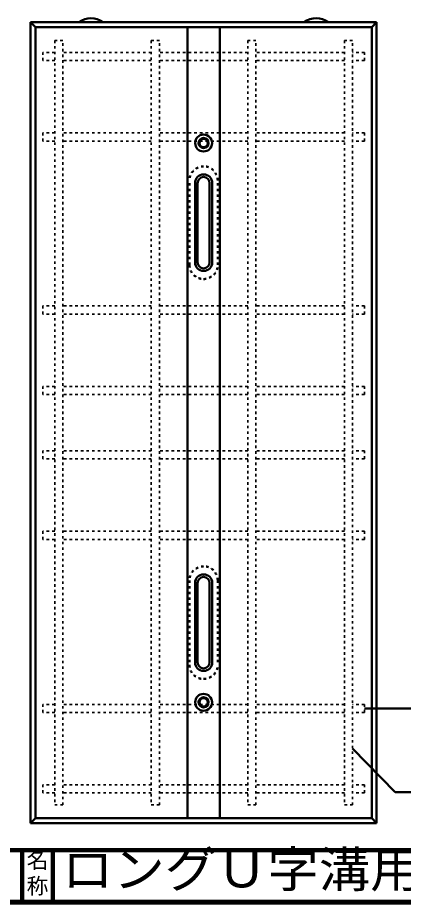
# Model space of a CAD drawing. Units: millimetres, scale not verified. Extents: x 100 to 4105, y 100 to 2870.
# Drawn here: x 1317 to 2065, y 100 to 1821 of the extents above; entities that cross this region are included whole.
import ezdxf
from ezdxf.enums import TextEntityAlignment as Align

# ---------------------------------------------------------------- set-up
doc = ezdxf.new("R2010")
doc.units = ezdxf.units.MM
doc.header["$LTSCALE"] = 5
doc.linetypes.add('USER2', pattern=[2.2, 1, -1.2])
doc.layers.add('V-nasSTD', color=7, linetype='Continuous', lineweight=50)
doc.styles.add('ＭＳ ゴシック', font='')
doc.styles.get('ＭＳ ゴシック').set_extended_font_data('MS Gothic')

msp = doc.modelspace()

# ---------------------------------------------------------------- linework, layer by layer
at = {"layer": 'V-nasSTD'}
for p, q in [((1341.611, 1812.413), (1341.611, 257.725)), ((2013.486, 1812.413), (1341.611, 1812.413)), ((1341.611, 1812.413), (1350.986, 1803.038)), ((2013.486, 1812.413), (2004.111, 1803.038)), ((2013.486, 257.725), (2013.486, 1812.413)), ((2004.111, 1803.038), (1350.986, 1803.038)), ((1350.986, 1803.038), (1350.986, 267.1)), ((1646.299, 267.1), (1646.299, 1803.038)), ((1708.799, 267.1), (1708.799, 1803.038)), ((2004.111, 267.1), (2004.111, 1803.038)), ((1660.83, 1500.381), (1660.83, 1346.319)), ((1665.83, 1500.381), (1665.83, 1346.319)), ((1689.267, 1346.319), (1689.267, 1500.381)), ((1694.267, 1346.319), (1694.267, 1500.381)), ((1660.83, 569.756), (1660.83, 723.819)), ((1665.83, 569.756), (1665.83, 723.819)), ((1689.267, 723.819), (1689.267, 569.756)), ((1694.267, 723.819), (1694.267, 569.756)), ((2310.049, 480.381), (1990.049, 480.381)), ((1966.611, 402.256), (2049.464, 317.404)), ((2049.464, 317.404), (2310.049, 317.404)), ((1341.611, 257.725), (1350.986, 267.1)), ((1350.986, 267.1), (2004.111, 267.1)), ((2013.486, 257.725), (2004.111, 267.1)), ((1341.611, 257.725), (2013.486, 257.725))]:
    msp.add_line(p, q, dxfattribs=at)
at = {"layer": 'V-nasSTD', "linetype": 'USER2', "lineweight": 35}
for p, q in [((1404.111, 1777.256), (1388.486, 1777.256)), ((1388.486, 1777.256), (1388.486, 292.881)), ((1404.111, 292.881), (1404.111, 1777.256)), ((1591.611, 1777.256), (1575.986, 1777.256)), ((1575.986, 1777.256), (1575.986, 292.881)), ((1591.611, 292.881), (1591.611, 1777.256)), ((1779.111, 1777.256), (1763.486, 1777.256)), ((1763.486, 1777.256), (1763.486, 292.881)), ((1779.111, 292.881), (1779.111, 1777.256)), ((1966.611, 1777.256), (1950.986, 1777.256)), ((1950.986, 1777.256), (1950.986, 292.881)), ((1966.611, 292.881), (1966.611, 1777.256)), ((1365.049, 1738.194), (1365.049, 1753.819)), ((1388.486, 1753.819), (1365.049, 1753.819)), ((1575.986, 1753.819), (1404.111, 1753.819)), ((1763.486, 1753.819), (1591.611, 1753.819)), ((1950.986, 1753.819), (1779.111, 1753.819)), ((1990.049, 1753.819), (1966.611, 1753.819)), ((1990.049, 1738.194), (1990.049, 1753.819)), ((1388.486, 1738.194), (1365.049, 1738.194)), ((1575.986, 1738.194), (1404.111, 1738.194)), ((1763.486, 1738.194), (1591.611, 1738.194)), ((1950.986, 1738.194), (1779.111, 1738.194)), ((1990.049, 1738.194), (1966.611, 1738.194)), ((1365.049, 1581.944), (1365.049, 1597.569)), ((1388.486, 1597.569), (1365.049, 1597.569)), ((1575.986, 1597.569), (1404.111, 1597.569)), ((1763.486, 1597.569), (1591.611, 1597.569)), ((1950.986, 1597.569), (1779.111, 1597.569)), ((1990.049, 1597.569), (1966.611, 1597.569)), ((1990.049, 1581.944), (1990.049, 1597.569)), ((1388.486, 1581.944), (1365.049, 1581.944)), ((1575.986, 1581.944), (1404.111, 1581.944)), ((1763.486, 1581.944), (1591.611, 1581.944)), ((1950.986, 1581.944), (1779.111, 1581.944)), ((1990.049, 1581.944), (1966.611, 1581.944)), ((1365.049, 1246.006), (1365.049, 1261.631)), ((1388.486, 1261.631), (1365.049, 1261.631)), ((1575.986, 1261.631), (1404.111, 1261.631)), ((1763.486, 1261.631), (1591.611, 1261.631)), ((1950.986, 1261.631), (1779.111, 1261.631)), ((1990.049, 1261.631), (1966.611, 1261.631)), ((1990.049, 1246.006), (1990.049, 1261.631)), ((1388.486, 1246.006), (1365.049, 1246.006)), ((1575.986, 1246.006), (1404.111, 1246.006)), ((1763.486, 1246.006), (1591.611, 1246.006)), ((1950.986, 1246.006), (1779.111, 1246.006)), ((1990.049, 1246.006), (1966.611, 1246.006)), ((1365.049, 1089.756), (1365.049, 1105.381)), ((1388.486, 1105.381), (1365.049, 1105.381)), ((1575.986, 1105.381), (1404.111, 1105.381)), ((1763.486, 1105.381), (1591.611, 1105.381)), ((1950.986, 1105.381), (1779.111, 1105.381)), ((1990.049, 1105.381), (1966.611, 1105.381)), ((1990.049, 1089.756), (1990.049, 1105.381)), ((1388.486, 1089.756), (1365.049, 1089.756)), ((1575.986, 1089.756), (1404.111, 1089.756)), ((1763.486, 1089.756), (1591.611, 1089.756)), ((1950.986, 1089.756), (1779.111, 1089.756)), ((1990.049, 1089.756), (1966.611, 1089.756)), ((1365.049, 964.756), (1365.049, 980.381)), ((1388.486, 980.381), (1365.049, 980.381)), ((1388.486, 964.756), (1365.049, 964.756)), ((1575.986, 980.381), (1404.111, 980.381)), ((1575.986, 964.756), (1404.111, 964.756)), ((1763.486, 980.381), (1591.611, 980.381)), ((1763.486, 964.756), (1591.611, 964.756)), ((1950.986, 980.381), (1779.111, 980.381)), ((1950.986, 964.756), (1779.111, 964.756)), ((1990.049, 980.381), (1966.611, 980.381)), ((1990.049, 964.756), (1966.611, 964.756)), ((1990.049, 964.756), (1990.049, 980.381)), ((1365.049, 808.506), (1365.049, 824.131)), ((1388.486, 824.131), (1365.049, 824.131)), ((1575.986, 824.131), (1404.111, 824.131)), ((1763.486, 824.131), (1591.611, 824.131)), ((1950.986, 824.131), (1779.111, 824.131)), ((1990.049, 824.131), (1966.611, 824.131)), ((1990.049, 808.506), (1990.049, 824.131)), ((1388.486, 808.506), (1365.049, 808.506)), ((1575.986, 808.506), (1404.111, 808.506)), ((1763.486, 808.506), (1591.611, 808.506)), ((1950.986, 808.506), (1779.111, 808.506)), ((1990.049, 808.506), (1966.611, 808.506)), ((1365.049, 472.569), (1365.049, 488.194)), ((1388.486, 488.194), (1365.049, 488.194)), ((1575.986, 488.194), (1404.111, 488.194)), ((1763.486, 488.194), (1591.611, 488.194)), ((1950.986, 488.194), (1779.111, 488.194)), ((1990.049, 488.194), (1966.611, 488.194)), ((1990.049, 472.569), (1990.049, 488.194)), ((1388.486, 472.569), (1365.049, 472.569)), ((1575.986, 472.569), (1404.111, 472.569)), ((1763.486, 472.569), (1591.611, 472.569)), ((1950.986, 472.569), (1779.111, 472.569)), ((1990.049, 472.569), (1966.611, 472.569)), ((1365.049, 316.319), (1365.049, 331.944)), ((1388.486, 331.944), (1365.049, 331.944)), ((1575.986, 331.944), (1404.111, 331.944)), ((1763.486, 331.944), (1591.611, 331.944)), ((1950.986, 331.944), (1779.111, 331.944)), ((1990.049, 331.944), (1966.611, 331.944)), ((1990.049, 316.319), (1990.049, 331.944)), ((1388.486, 316.319), (1365.049, 316.319)), ((1575.986, 316.319), (1404.111, 316.319)), ((1763.486, 316.319), (1591.611, 316.319)), ((1950.986, 316.319), (1779.111, 316.319)), ((1990.049, 316.319), (1966.611, 316.319)), ((1388.486, 292.881), (1404.111, 292.881)), ((1575.986, 292.881), (1591.611, 292.881)), ((1763.486, 292.881), (1779.111, 292.881)), ((1950.986, 292.881), (1966.611, 292.881))]:
    msp.add_line(p, q, dxfattribs=at)
at = {"layer": 'V-nasSTD', "linetype": 'USER2'}
for p, q in [((1650.205, 1341.319), (1650.205, 1505.381)), ((1704.892, 1341.319), (1704.892, 1505.381)), ((1650.205, 728.819), (1650.205, 564.756)), ((1704.892, 728.819), (1704.892, 564.756))]:
    msp.add_line(p, q, dxfattribs=at)
at = {"layer": 'V-nasSTD', "lineweight": 100}
for p, q in [((105, 205), (4100, 205)), ((1325, 205), (1325, 105)), ((1385, 205), (1385, 105)), ((105, 105), (4100, 105))]:
    msp.add_line(p, q, dxfattribs=at)
at = {"layer": 'V-nasSTD', "lineweight": 13}
msp.add_lwpolyline([(100, 100), (100, 2870), (4105, 2870), (4105, 100)], close=True, dxfattribs=at)
at = {"layer": 'V-nasSTD'}
for centre, radius in [((1677.549, 1578.038), 16.406), ((1677.549, 1578.038), 9.766), ((1677.549, 1578.038), 8.203), ((1677.549, 492.1), 16.406), ((1677.549, 492.1), 9.766), ((1677.549, 492.1), 8.203)]:
    msp.add_circle(centre, radius, dxfattribs=at)
for centre, radius, start, end in [((1458.799, 1781.163), 39.062, 53.1301, 126.8699), ((1896.299, 1781.163), 39.062, 53.1301, 126.8699), ((1677.549, 1500.381), 16.719, 90, 180), ((1677.549, 1500.381), 16.719, 0, 90), ((1677.549, 1500.381), 11.719, 90, 180), ((1677.549, 1500.381), 11.719, 0, 90), ((1677.549, 1346.319), 16.719, 180, 270), ((1677.549, 1346.319), 11.719, 180, 270), ((1677.549, 1346.319), 16.719, 270, 0), ((1677.549, 1346.319), 11.719, 270, 0), ((1677.549, 723.819), 16.719, 90, 180), ((1677.549, 723.819), 16.719, 0, 90), ((1677.549, 723.819), 11.719, 90, 180), ((1677.549, 723.819), 11.719, 0, 90), ((1677.549, 569.756), 16.719, 180, 270), ((1677.549, 569.756), 11.719, 180, 270), ((1677.549, 569.756), 16.719, 270, 0), ((1677.549, 569.756), 11.719, 270, 0)]:
    msp.add_arc(centre, radius, start, end, dxfattribs=at)
at = {"layer": 'V-nasSTD', "linetype": 'USER2'}
for centre, start, end in [((1677.549, 1505.381), 90, 180), ((1677.549, 1505.381), 0, 90), ((1677.549, 1341.319), 180, 270), ((1677.549, 1341.319), 270, 0), ((1677.549, 728.819), 90, 180), ((1677.549, 728.819), 0, 90), ((1677.549, 564.756), 180, 270), ((1677.549, 564.756), 270, 0)]:
    msp.add_arc(centre, 27.344, start, end, dxfattribs=at)

# ---------------------------------------------------------------- texts
at = {"layer": 'V-nasSTD', "style": 'ＭＳ ゴシック', "width": 1.05}
msp.add_text('ロングＵ字溝用蓋(ＣＭＳ模様付)', height=69.65, dxfattribs=at).set_placement((1402.5, 202.5), align=Align.TOP_LEFT)
at = {"layer": 'V-nasSTD', "style": 'ＭＳ ゴシック'}
for s, p in [('名', (1333.982, 200.999)), ('称', (1333.976, 151.01))]:
    msp.add_text(s, height=30.79, dxfattribs=at).set_placement(p, align=Align.TOP_LEFT)

doc.saveas('drawing.dxf')
